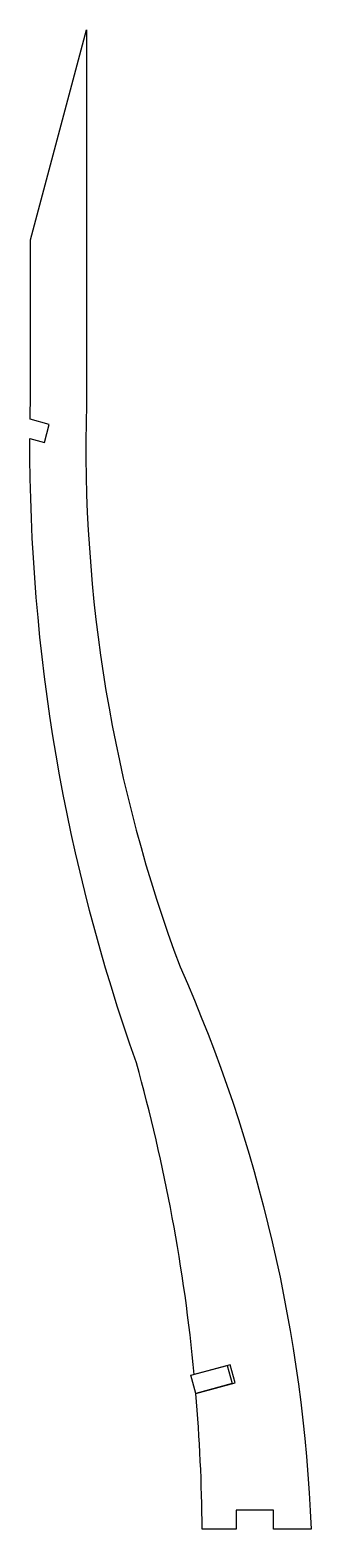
# Model space of a CAD drawing. Header units: centimetres. Extents: x 19 to 34, y 0 to 80.
import ezdxf

# ---------------------------------------------------------------- set-up
doc = ezdxf.new("R2010")
doc.units = ezdxf.units.CM
doc.layers.get('0').update_dxf_attribs({"linetype": 'CONTINUOUS'})

msp = doc.modelspace()

# ---------------------------------------------------------------- linework, layer by layer
msp.add_lwpolyline([(19.024, 58.194), (19.795, 57.987), (20.054, 58.953), (19.033, 59.227, -0.001964), (19.047, 60), (19.047, 68.804), (22.047, 80), (22.047, 60, 0.097323), (27.047, 30, -0.094883), (34.047, 0), (32.047, 0), (32.047, 1), (30.047, 1), (30.047, 0), (28.224, 0, 0.019151), (27.895, 7.239), (29.988, 7.8), (29.729, 8.766), (27.805, 8.25, 0.044772), (24.711, 24.879, -0.086461)], format="xyb", close=True)
msp.add_lwpolyline([(29.824, 7.769), (27.895, 7.239), (27.63, 8.204), (29.559, 8.733)], close=True)

doc.saveas('drawing.dxf')
